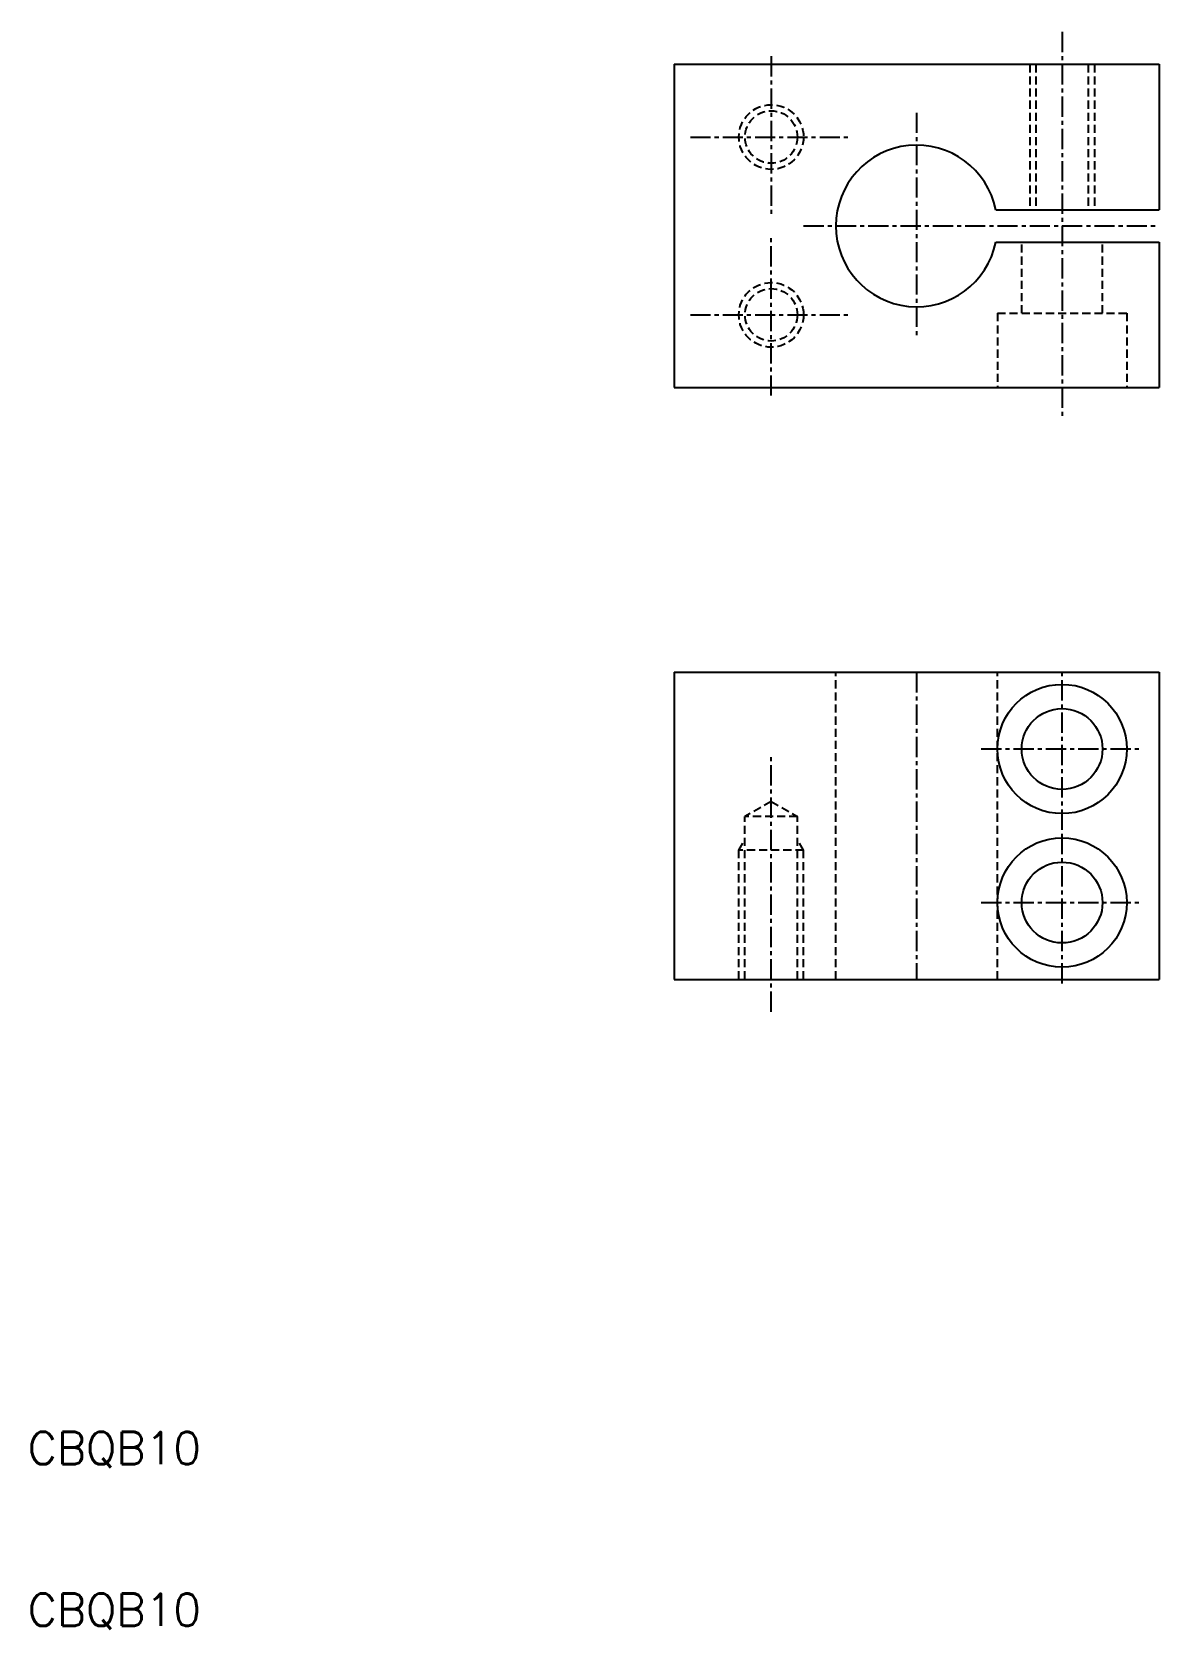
# Model space of a CAD drawing. Extents: x 10.3 to 80, y 9.8 to 108.6.
import ezdxf

# ---------------------------------------------------------------- set-up
doc = ezdxf.new("R2010")
doc.units = 0
doc.linetypes.add('CENTER', pattern=[2, 1.25, -0.25, 0.25, -0.25])
doc.linetypes.add('DASHED', pattern=[0.75, 0.5, -0.25])
doc.layers.get('0').update_dxf_attribs({"linetype": 'CONTINUOUS'})
doc.layers.add('CENTER', color=1, linetype='CENTER')
doc.styles.get("Standard").update_dxf_attribs({"font": 'txt.shx'})

msp = doc.modelspace()

# ---------------------------------------------------------------- linework, layer by layer
at = {"color": 7, "linetype": 'CONTINUOUS'}
for p, q in [((50, 106.607), (50, 86.607)), ((50, 106.607), (80, 106.607)), ((80, 106.607), (80, 97.607)), ((69.899, 97.607), (80, 97.607)), ((69.899, 95.607), (80, 95.607)), ((80, 95.607), (80, 86.607)), ((50, 86.607), (80, 86.607)), ((50, 69), (50, 50)), ((50, 69), (80, 69)), ((80, 69), (80, 50)), ((50, 50), (80, 50))]:
    msp.add_line(p, q, dxfattribs=at)
at = {"color": 3, "linetype": 'DASHED'}
for p, q in [((72, 106.607), (72, 97.607)), ((72.379, 106.607), (72.379, 97.607)), ((75.621, 106.607), (75.621, 97.607)), ((76, 106.607), (76, 97.607)), ((71.5, 91.207), (71.5, 95.607)), ((76.5, 91.207), (76.5, 95.607)), ((70, 91.207), (78, 91.207)), ((70, 91.207), (70, 86.607)), ((78, 91.207), (78, 86.607)), ((60, 50), (60, 69)), ((70, 50), (70, 69)), ((56, 61), (54.379, 60.064)), ((56, 61), (57.621, 60.064)), ((54.379, 50), (54.379, 60.064)), ((57.621, 60.064), (54.379, 60.064)), ((57.621, 50), (57.621, 60.064)), ((54, 58), (54.379, 58.656)), ((58, 58), (57.621, 58.656)), ((54, 50), (54, 58)), ((58, 58), (54, 58)), ((58, 50), (58, 58))]:
    msp.add_line(p, q, dxfattribs=at)
for centre, radius in [((56, 102.107), 2), ((56, 102.107), 1.621), ((56, 91.107), 2), ((56, 91.107), 1.621)]:
    msp.add_circle(centre, radius, dxfattribs=at)
at = {"color": 7, "linetype": 'CONTINUOUS'}
for centre, radius in [((74, 64.25), 4), ((74, 64.25), 2.5), ((74, 54.75), 4), ((74, 54.75), 2.5)]:
    msp.add_circle(centre, radius, dxfattribs=at)
msp.add_arc((65, 96.607), 5, 11.53696, 348.46304, dxfattribs=at)
at = {"layer": 'CENTER', "color": 1, "linetype": 'CENTER'}
for p, q in [((74, 108.607), (74, 84.607)), ((56, 107.107), (56, 97.107)), ((65, 103.607), (65, 89.607)), ((51, 102.107), (61, 102.107)), ((56, 86.107), (56, 96.107)), ((58, 96.607), (80, 96.607)), ((51, 91.107), (61, 91.107)), ((74, 59.25), (74, 69.25)), ((65, 69), (65, 50)), ((69, 64.25), (79, 64.25)), ((56, 48), (56, 64)), ((74, 49.75), (74, 59.75)), ((69, 54.75), (79, 54.75))]:
    msp.add_line(p, q, dxfattribs=at)

# ---------------------------------------------------------------- texts
at = {"color": 7, "linetype": 'CONTINUOUS'}
for p in [(10, 20), (10, 10)]:
    msp.add_text('CBQB10', height=2, dxfattribs=at).set_placement(p)

doc.saveas('drawing.dxf')
